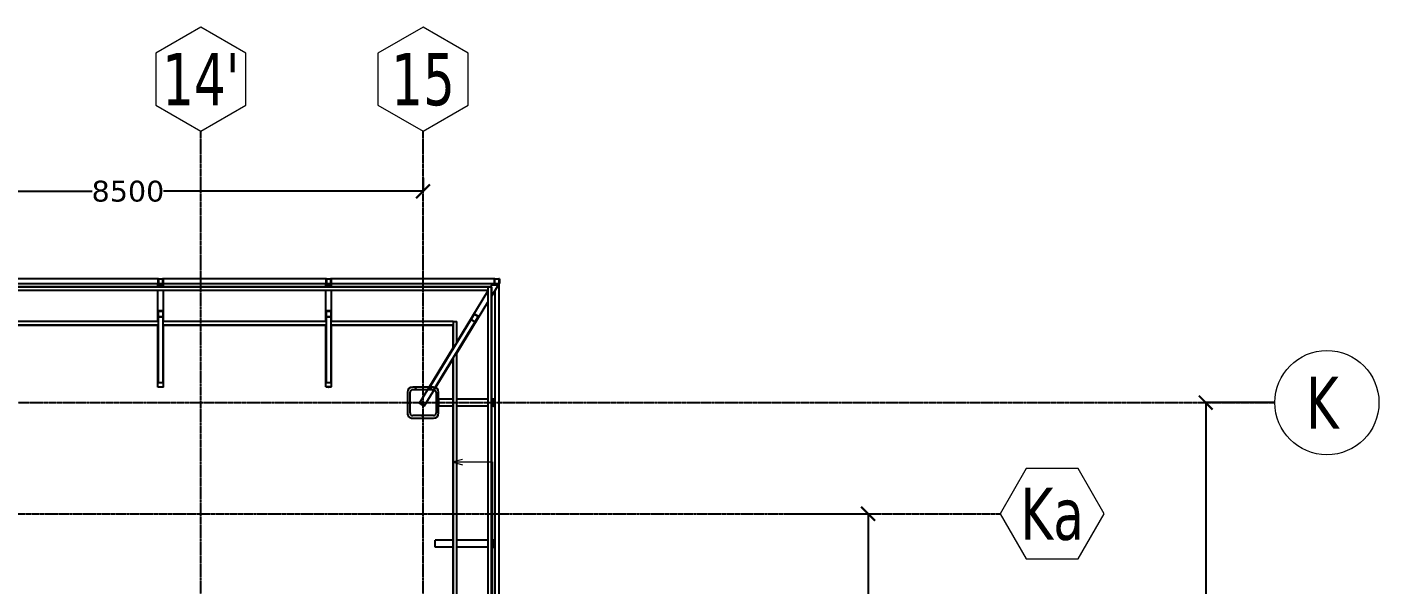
# Model space of a CAD drawing. Header units: millimetres. Extents: x -13767 to 81767, y -11242 to 31862.
# Drawn here: x 62297 to 81767, y 22875 to 30907 of the extents above; entities that cross this region are included whole.
import ezdxf
from ezdxf.enums import TextEntityAlignment as Align

# ---------------------------------------------------------------- set-up
doc = ezdxf.new("R2010")
doc.units = ezdxf.units.MM
doc.header["$LTSCALE"] = 0.95
doc.linetypes.add('DXK_LINE_DOT3', pattern=[5.9187, 2.979, -0.9799, 0.9799, -0.9799])
for name, color, linetype, lineweight in [('0-1', 250, 'Continuous', 5), ('E_B_PLACA-1', 10, 'Continuous', 25), ('E_B_PLACA-2', 31, 'Continuous', 25), ('E_COLUMNAS-1', 31, 'Continuous', 25), ('E_COLUMNAS-2', 1, 'Continuous', 25), ('E_COLUMNAS-4', 1, 'Continuous', 35), ('E_TEXTO-4', 14, 'Continuous', 9), ('E_VIGAS-1', 6, 'Continuous', 25), ('E_VIGAS-2', 10, 'Continuous', 25), ('HCB_EJES', 1, 'DXK_LINE_DOT3', 9), ('S-COLS-HDLN-2', 1, 'Continuous', 9)]:
    doc.layers.add(name, color=color, linetype=linetype, lineweight=lineweight)
for name, color, linetype in [('COTAS', 8, 'Continuous'), ('HCB-EJES', 1, 'Continuous'), ('HCB-ROTULOS', 2, 'Continuous')]:
    doc.layers.add(name, color=color, linetype=linetype)
doc.styles.add('VERDANA', font='verdana.ttf')
doc.dimstyles.new('1.125', dxfattribs={"dimscale": 0, "dimtxt": 300, "dimasz": 200, "dimexe": 4, "dimexo": 4, "dimgap": 15, "dimtad": 0, "dimdec": 0, "dimzin": 4, "dimdsep": 46, "dimtxsty": 'VERDANA', "dimblk": 'ARCHTICK', "dimcen": -10, "dimclrd": 256, "dimclrt": 3, "dimadec": 0, "dimazin": 0, "dimtfac": 1, "dimtdec": 0, "dimtmove": 2, "dimatfit": 0, "dimldrblk": 'OBLIQUE', "dimfxl": 0.05, "dimtolj": 1, "dimtzin": 0, "dimarcsym": 0})

# ---------------------------------------------------------------- blocks, each defined once
blk = doc.blocks.new('EST_SFM_VIGA-METALICA-SECCION-C - EST_SFM_VIGA-METALICA-UPN160-1558583-_26_00m_N_E_-NIVEL-7 DOC')
at = {"layer": 'E_VIGAS-1'}
for p, q in [((30.113, 0.018), (-30.274, 0.018)), ((32.533, 0.018), (30.171, 0.018)), ((34.956, 0.018), (32.591, 0.018)), ((35.021, 0.018), (35.014, 0.018)), ((35.021, 0.018), (35.021, -0.047)), ((-30.269, -0.047), (30.107, -0.047)), ((30.109, -0.047), (30.175, -0.047)), ((30.176, -0.047), (32.527, -0.047)), ((32.529, -0.047), (32.595, -0.047)), ((32.596, -0.047), (34.951, -0.047)), ((34.952, -0.047), (35.018, -0.047))]:
    blk.add_line(p, q, dxfattribs=at)
blk = doc.blocks.new('EST_SFM_VIGA-METALICA-SECCION-C - EST_SFM_VIGA-METALICA-UPN100-1529792-_26_00m_N_E_-NIVEL-7 DOC')
at = {"layer": 'E_VIGAS-2'}
for p, q in [((-13.568, -0.018), (-13.568, 0.032)), ((-13.263, 0.032), (-13.567, 0.032)), ((13.831, 0.032), (-13.129, 0.032)), ((-13.568, -0.018), (-13.181, -0.018)), ((-13.047, -0.018), (13.749, -0.018))]:
    blk.add_line(p, q, dxfattribs=at)
blk = doc.blocks.new('EST_SFM_VIGA-METALICA-SECCION-C - EST_SFM_VIGA-METALICA-UPN100-1530878-_26_00m_N_E_-NIVEL-7 DOC')
at = {"layer": 'E_VIGAS-2'}
for p, q in [((-14.294, -0.032), (-14.294, 0.018)), ((14.54, 0.018), (-14.294, 0.018)), ((-14.294, -0.032), (14.54, -0.032))]:
    blk.add_line(p, q, dxfattribs=at)
blk = doc.blocks.new('EST_SFM_VIGA-METALICA-SECCION-C - EST_SFM_VIGA-METALICA-UPN160-1529890-_26_00m_N_E_-NIVEL-7 DOC')
at = {"layer": 'E_VIGAS-1'}
for p, q in [((14.442, 0.018), (-14.49, 0.018)), ((-14.49, -0.047), (-14.49, 0.016)), ((-14.49, -0.047), (-14.487, -0.047)), ((-14.485, -0.047), (-14.47, -0.047)), ((-14.382, -0.047), (14.437, -0.047))]:
    blk.add_line(p, q, dxfattribs=at)
blk = doc.blocks.new('EST_SFM_VIGA-METALICA-SECCION-C - EST_SFM_VIGA-METALICA-UPN100-1526554-_26_00m_N_E_-NIVEL-7 DOC')
at = {"layer": 'E_VIGAS-2'}
for p, q in [((34.942, 0.018), (-34.929, 0.018)), ((34.942, 0.018), (34.942, -0.032)), ((-34.929, -0.032), (34.942, -0.032))]:
    blk.add_line(p, q, dxfattribs=at)
blk = doc.blocks.new('EST_SFM_VIGA-METALICA-SECCION-C - EST_SFM_VIGA-METALICA-UPN100-1526616-_26_00m_N_E_-NIVEL-7 DOC')
at = {"layer": 'E_VIGAS-2'}
for p, q in [((29.794, 0.032), (-30.582, 0.032)), ((32.214, 0.032), (29.863, 0.032)), ((34.044, 0.032), (32.283, 0.032)), ((34.044, 0.032), (34.044, -0.018)), ((-30.582, -0.018), (29.794, -0.018)), ((29.863, -0.018), (32.214, -0.018)), ((32.283, -0.018), (34.044, -0.018))]:
    blk.add_line(p, q, dxfattribs=at)
blk = doc.blocks.new('EST_SCM_COLUMNA-METALICA-SECCION-CUADRADA - EST_SCM_COLUMNA-TUBULAR-CUADRADA_PTEØ_70x70 e_3mm-1610053-_26_00m_N_E_-NIVEL-7 DOC')
at = {"layer": 'E_COLUMNAS-1'}
for p, q in [((-0.035, -0.029), (-0.035, 0.029)), ((-0.032, 0.029), (-0.032, -0.029)), ((-0.029, 0.035), (0.029, 0.035)), ((0.029, 0.032), (-0.029, 0.032)), ((0.032, -0.029), (0.032, 0.029)), ((0.035, 0.029), (0.035, -0.029)), ((-0.029, -0.032), (0.029, -0.032)), ((0.029, -0.035), (-0.029, -0.035))]:
    blk.add_line(p, q, dxfattribs=at)
for centre, radius, start, end in [((-0.029, 0.029), 0.006, 90, 180), ((-0.029, 0.029), 0.006, 90, 180), ((-0.029, 0.029), 0.003, 90, 180), ((-0.029, 0.029), 0.003, 90, 180), ((0.029, 0.029), 0.006, 0, 90), ((0.029, 0.029), 0.006, 0, 90), ((0.029, 0.029), 0.003, 0, 90), ((0.029, 0.029), 0.003, 0, 90), ((-0.029, -0.029), 0.006, 180, 270), ((-0.029, -0.029), 0.006, 180, 270), ((-0.029, -0.029), 0.003, 180, 270), ((-0.029, -0.029), 0.003, 180, 270), ((0.029, -0.029), 0.003, 270, 360), ((0.029, -0.029), 0.006, 270, 0), ((0.029, -0.029), 0.006, 270, 0), ((0.029, -0.029), 0.003, 270, 0)]:
    blk.add_arc(centre, radius, start, end, dxfattribs=at)
blk = doc.blocks.new('DCTIB_CNI_EST_MOD-1A-FAC_0001_rvt-1-_26_00m_N_E_-NIVEL-7 DOC')
at = {"layer": 'E_B_PLACA-1'}
for p, q in [((-75.147, 167.83), (-5.177, 167.83)), ((-5.177, 167.83), (-5.177, 138.995)), ((-9.976, 167.28), (-70.353, 167.28)), ((-7.556, 167.28), (-9.908, 167.28)), ((-5.727, 167.28), (-7.488, 167.28)), ((-5.727, 166.944), (-5.727, 167.28)), ((-5.727, 140.014), (-5.727, 166.811))]:
    blk.add_line(p, q, dxfattribs=at)
at = {"layer": 'E_B_PLACA-2'}
for p, q in [((-5.177, 167.83), (-75.147, 167.83)), ((-5.177, 138.995), (-5.177, 167.83)), ((-70.353, 167.28), (-9.976, 167.28)), ((-9.908, 167.28), (-7.556, 167.28)), ((-7.488, 167.28), (-5.727, 167.28)), ((-5.727, 167.28), (-5.727, 166.944)), ((-5.727, 166.811), (-5.727, 140.014))]:
    blk.add_line(p, q, dxfattribs=at)
at = {"layer": 'E_VIGAS-1'}
for p, q in [((-9.983, 167.859), (-9.955, 167.859)), ((-9.983, 167.858), (-9.983, 167.859)), ((-9.983, 167.858), (-9.901, 167.858)), ((-9.901, 167.858), (-9.983, 167.858)), ((-9.983, 167.83), (-9.983, 167.858)), ((-9.945, 167.876), (-9.945, 167.878)), ((-9.945, 167.864), (-9.945, 167.873)), ((-9.945, 167.859), (-9.945, 167.864)), ((-9.94, 167.878), (-9.94, 167.876)), ((-9.94, 167.873), (-9.94, 167.864)), ((-9.94, 167.864), (-9.94, 167.859)), ((-9.929, 167.859), (-9.901, 167.859)), ((-9.901, 167.859), (-9.901, 167.858)), ((-9.901, 167.83), (-9.901, 167.858)), ((-7.535, 167.859), (-7.563, 167.859)), ((-7.563, 167.859), (-7.535, 167.859)), ((-7.563, 167.858), (-7.563, 167.859)), ((-7.563, 167.858), (-7.481, 167.858)), ((-7.481, 167.858), (-7.563, 167.858)), ((-7.563, 167.83), (-7.563, 167.858)), ((-7.525, 167.876), (-7.525, 167.878)), ((-7.525, 167.864), (-7.525, 167.873)), ((-7.525, 167.859), (-7.525, 167.864)), ((-7.52, 167.878), (-7.52, 167.876)), ((-7.52, 167.873), (-7.52, 167.864)), ((-7.52, 167.864), (-7.52, 167.859)), ((-7.509, 167.859), (-7.481, 167.859)), ((-7.481, 167.859), (-7.509, 167.859)), ((-7.481, 167.859), (-7.481, 167.858)), ((-7.481, 167.83), (-7.481, 167.858)), ((-5.188, 167.83), (-5.171, 167.858)), ((-5.177, 167.692), (-5.075, 167.858)), ((-5.171, 167.858), (-5.075, 167.858)), ((-9.977, 167.478), (-9.977, 167.4)), ((-9.976, 167.478), (-9.976, 167.47)), ((-9.976, 167.4), (-9.976, 167.478)), ((-9.91, 167.482), (-9.974, 167.482)), ((-9.974, 167.48), (-9.91, 167.48)), ((-9.909, 167.47), (-9.909, 167.478)), ((-9.909, 167.478), (-9.909, 167.4)), ((-9.907, 167.4), (-9.907, 167.478)), ((-7.557, 167.478), (-7.557, 167.4)), ((-7.556, 167.478), (-7.556, 167.47)), ((-7.556, 167.4), (-7.556, 167.478)), ((-7.49, 167.482), (-7.554, 167.482)), ((-7.554, 167.48), (-7.49, 167.48)), ((-7.489, 167.47), (-7.489, 167.478)), ((-7.489, 167.478), (-7.489, 167.4)), ((-7.487, 167.4), (-7.487, 167.478)), ((-9.983, 166.384), (-9.983, 167.28)), ((-9.977, 167.4), (-9.977, 166.455)), ((-9.976, 167.4), (-9.976, 167.397)), ((-9.91, 167.398), (-9.974, 167.398)), ((-9.974, 167.396), (-9.91, 167.396)), ((-9.909, 167.397), (-9.909, 167.4)), ((-9.907, 166.455), (-9.907, 167.4)), ((-9.901, 166.384), (-9.901, 167.28)), ((-7.563, 166.388), (-7.563, 167.28)), ((-7.557, 167.4), (-7.557, 166.458)), ((-7.556, 167.4), (-7.556, 167.397)), ((-7.49, 167.398), (-7.554, 167.398)), ((-7.554, 167.396), (-7.49, 167.396)), ((-7.489, 167.397), (-7.489, 167.4)), ((-7.487, 166.458), (-7.487, 167.4)), ((-7.481, 166.388), (-7.481, 167.28)), ((-5.471, 167.365), (-6.071, 166.379)), ((-6.012, 166.342), (-5.411, 167.328)), ((-5.427, 167.437), (-5.471, 167.365)), ((-5.469, 167.364), (-5.471, 167.361)), ((-5.47, 167.36), (-5.415, 167.327)), ((-5.469, 167.364), (-5.426, 167.436)), ((-5.414, 167.328), (-5.469, 167.362)), ((-5.426, 167.436), (-5.43, 167.429)), ((-5.423, 167.437), (-5.369, 167.404)), ((-5.368, 167.405), (-5.422, 167.438)), ((-5.414, 167.326), (-5.412, 167.329)), ((-5.368, 167.401), (-5.412, 167.329)), ((-5.411, 167.328), (-5.367, 167.4)), ((-5.373, 167.394), (-5.368, 167.401)), ((-6.214, 166.156), (-5.727, 166.951)), ((-6.144, 166.113), (-5.727, 166.794)), ((-9.901, 166.384), (-9.983, 166.384)), ((-9.974, 166.452), (-9.91, 166.452)), ((-7.481, 166.388), (-7.563, 166.388)), ((-7.535, 166.387), (-7.563, 166.387)), ((-7.554, 166.454), (-7.49, 166.454)), ((-7.525, 166.388), (-7.525, 166.388)), ((-7.525, 166.387), (-7.52, 166.387)), ((-7.52, 166.388), (-7.52, 166.388)), ((-7.481, 166.387), (-7.509, 166.387)), ((-6.071, 166.374), (-6.016, 166.34)), ((-6.144, 166.113), (-6.214, 166.156)), ((-6.191, 166.141), (-6.214, 166.155)), ((-6.182, 166.136), (-6.177, 166.133)), ((-6.181, 166.136), (-6.182, 166.135)), ((-6.177, 166.133), (-6.177, 166.133)), ((-6.145, 166.113), (-6.168, 166.127)), ((-5.934, 166.17), (-5.934, 166.155)), ((-5.933, 166.112), (-5.933, 166.212)), ((-5.933, 166.175), (-5.933, 166.212)), ((-5.727, 166.212), (-5.933, 166.212)), ((-5.933, 166.165), (-5.933, 166.165)), ((-5.933, 166.16), (-5.933, 166.16)), ((-5.933, 166.112), (-5.933, 166.15)), ((-5.727, 166.112), (-5.933, 166.112)), ((-5.149, 166.212), (-5.177, 166.212)), ((-5.149, 166.112), (-5.177, 166.112)), ((-5.149, 166.212), (-5.149, 166.112)), ((-5.149, 166.112), (-5.149, 166.212)), ((-5.149, 166.212), (-5.148, 166.212)), ((-5.148, 166.112), (-5.149, 166.112)), ((-5.148, 166.212), (-5.148, 166.175)), ((-5.129, 166.212), (-5.148, 166.212)), ((-5.148, 166.165), (-5.143, 166.165)), ((-5.143, 166.165), (-5.148, 166.165)), ((-5.148, 166.165), (-5.143, 166.165)), ((-5.143, 166.16), (-5.148, 166.16)), ((-5.143, 166.16), (-5.148, 166.16)), ((-5.148, 166.16), (-5.143, 166.16)), ((-5.148, 166.15), (-5.148, 166.112)), ((-5.148, 166.112), (-5.129, 166.112)), ((-5.143, 166.165), (-5.129, 166.165)), ((-5.129, 166.16), (-5.143, 166.16)), ((-5.987, 164.082), (-5.987, 164.182)), ((-5.727, 164.182), (-5.987, 164.182)), ((-5.149, 164.182), (-5.177, 164.182)), ((-5.149, 164.182), (-5.149, 164.082)), ((-5.149, 164.082), (-5.149, 164.182)), ((-5.149, 164.182), (-5.148, 164.182)), ((-5.148, 164.182), (-5.148, 164.145)), ((-5.129, 164.182), (-5.148, 164.182)), ((-5.148, 164.135), (-5.143, 164.135)), ((-5.143, 164.135), (-5.148, 164.135)), ((-5.148, 164.135), (-5.143, 164.135)), ((-5.143, 164.135), (-5.129, 164.135)), ((-5.727, 164.082), (-5.987, 164.082)), ((-5.149, 164.082), (-5.177, 164.082)), ((-5.148, 164.082), (-5.149, 164.082)), ((-5.143, 164.13), (-5.148, 164.13)), ((-5.143, 164.13), (-5.148, 164.13)), ((-5.148, 164.13), (-5.143, 164.13)), ((-5.148, 164.12), (-5.148, 164.082)), ((-5.148, 164.082), (-5.129, 164.082)), ((-5.129, 164.13), (-5.143, 164.13))]:
    blk.add_line(p, q, dxfattribs=at)
at = {"layer": 'E_VIGAS-1', "flags": 128}
for points in [[(-5.171, 167.858), (-5.171, 167.858), (-5.17, 167.859)], [(-5.075, 167.858), (-5.123, 167.858), (-5.171, 167.858)], [(-5.138, 167.859), (-5.154, 167.859), (-5.17, 167.859)], [(-5.17, 167.859), (-5.154, 167.859), (-5.138, 167.859)], [(-9.974, 167.482), (-9.975, 167.481), (-9.975, 167.481), (-9.976, 167.481), (-9.976, 167.48), (-9.977, 167.479), (-9.977, 167.479), (-9.977, 167.478)], [(-9.976, 167.478), (-9.976, 167.478), (-9.975, 167.479), (-9.975, 167.479), (-9.975, 167.479), (-9.975, 167.48), (-9.974, 167.48), (-9.974, 167.48)], [(-9.907, 167.478), (-9.907, 167.479), (-9.907, 167.479), (-9.908, 167.48), (-9.908, 167.481), (-9.909, 167.481), (-9.909, 167.481), (-9.91, 167.482)], [(-9.91, 167.48), (-9.91, 167.48), (-9.909, 167.48), (-9.909, 167.479), (-9.909, 167.479), (-9.909, 167.479), (-9.909, 167.478), (-9.909, 167.478)], [(-7.554, 167.482), (-7.555, 167.481), (-7.555, 167.481), (-7.556, 167.481), (-7.556, 167.48), (-7.557, 167.479), (-7.557, 167.479), (-7.557, 167.478)], [(-7.556, 167.478), (-7.556, 167.478), (-7.555, 167.479), (-7.555, 167.479), (-7.555, 167.479), (-7.555, 167.48), (-7.554, 167.48), (-7.554, 167.48)], [(-7.487, 167.478), (-7.487, 167.479), (-7.487, 167.479), (-7.488, 167.48), (-7.488, 167.481), (-7.489, 167.481), (-7.489, 167.481), (-7.49, 167.482)], [(-7.49, 167.48), (-7.49, 167.48), (-7.489, 167.48), (-7.489, 167.479), (-7.489, 167.479), (-7.489, 167.479), (-7.489, 167.478), (-7.489, 167.478)], [(-9.977, 167.4), (-9.977, 167.399), (-9.977, 167.398), (-9.976, 167.398), (-9.976, 167.397), (-9.975, 167.397), (-9.975, 167.396), (-9.974, 167.396)], [(-9.974, 167.398), (-9.974, 167.398), (-9.975, 167.398), (-9.975, 167.398), (-9.975, 167.399), (-9.975, 167.399), (-9.976, 167.399), (-9.976, 167.4)], [(-9.91, 167.396), (-9.909, 167.396), (-9.909, 167.397), (-9.908, 167.397), (-9.908, 167.398), (-9.907, 167.398), (-9.907, 167.399), (-9.907, 167.4)], [(-9.909, 167.4), (-9.909, 167.399), (-9.909, 167.399), (-9.909, 167.399), (-9.909, 167.398), (-9.909, 167.398), (-9.91, 167.398), (-9.91, 167.398)], [(-7.557, 167.4), (-7.557, 167.399), (-7.557, 167.398), (-7.556, 167.398), (-7.556, 167.397), (-7.555, 167.397), (-7.555, 167.396), (-7.554, 167.396)], [(-7.554, 167.398), (-7.554, 167.398), (-7.555, 167.398), (-7.555, 167.398), (-7.555, 167.399), (-7.555, 167.399), (-7.556, 167.399), (-7.556, 167.4)], [(-7.49, 167.396), (-7.489, 167.396), (-7.489, 167.397), (-7.488, 167.397), (-7.488, 167.398), (-7.487, 167.398), (-7.487, 167.399), (-7.487, 167.4)], [(-7.489, 167.4), (-7.489, 167.399), (-7.489, 167.399), (-7.489, 167.399), (-7.489, 167.398), (-7.489, 167.398), (-7.49, 167.398), (-7.49, 167.398)], [(-5.471, 167.365), (-5.471, 167.364), (-5.471, 167.363), (-5.471, 167.362), (-5.471, 167.362), (-5.471, 167.361), (-5.471, 167.36), (-5.47, 167.36)], [(-5.469, 167.362), (-5.469, 167.362), (-5.47, 167.362), (-5.47, 167.362), (-5.47, 167.363), (-5.47, 167.363), (-5.47, 167.364), (-5.469, 167.364)], [(-5.422, 167.438), (-5.423, 167.439), (-5.423, 167.439), (-5.424, 167.439), (-5.425, 167.438), (-5.426, 167.438), (-5.426, 167.437), (-5.427, 167.437)], [(-5.426, 167.436), (-5.425, 167.436), (-5.425, 167.437), (-5.425, 167.437), (-5.424, 167.437), (-5.424, 167.437), (-5.424, 167.437), (-5.423, 167.437), (-5.423, 167.437)], [(-5.415, 167.327), (-5.415, 167.326), (-5.414, 167.326), (-5.413, 167.326), (-5.413, 167.327), (-5.412, 167.327), (-5.411, 167.328), (-5.411, 167.328)], [(-5.412, 167.329), (-5.412, 167.329), (-5.413, 167.329), (-5.413, 167.328), (-5.413, 167.328), (-5.414, 167.328), (-5.414, 167.328), (-5.414, 167.328)], [(-5.369, 167.404), (-5.368, 167.403), (-5.368, 167.403), (-5.368, 167.403), (-5.368, 167.402), (-5.368, 167.402), (-5.368, 167.401), (-5.368, 167.401)], [(-5.367, 167.4), (-5.367, 167.401), (-5.366, 167.402), (-5.366, 167.403), (-5.366, 167.404), (-5.367, 167.404), (-5.367, 167.405), (-5.368, 167.405)], [(-9.974, 166.452), (-9.975, 166.452), (-9.975, 166.452), (-9.976, 166.452), (-9.976, 166.453), (-9.977, 166.454), (-9.977, 166.454), (-9.977, 166.455)], [(-9.907, 166.455), (-9.907, 166.454), (-9.907, 166.454), (-9.908, 166.453), (-9.908, 166.452), (-9.909, 166.452), (-9.909, 166.452), (-9.91, 166.452)], [(-7.554, 166.454), (-7.555, 166.454), (-7.555, 166.454), (-7.556, 166.455), (-7.556, 166.455), (-7.557, 166.456), (-7.557, 166.457), (-7.557, 166.458)], [(-7.487, 166.458), (-7.487, 166.457), (-7.487, 166.456), (-7.488, 166.455), (-7.488, 166.455), (-7.489, 166.454), (-7.489, 166.454), (-7.49, 166.454)], [(-6.071, 166.374), (-6.071, 166.374), (-6.072, 166.375), (-6.072, 166.375), (-6.072, 166.376), (-6.072, 166.377), (-6.072, 166.378), (-6.071, 166.379)], [(-6.012, 166.342), (-6.012, 166.341), (-6.013, 166.341), (-6.013, 166.34), (-6.014, 166.34), (-6.015, 166.34), (-6.016, 166.34), (-6.016, 166.34)]]:
    blk.add_lwpolyline(points, dxfattribs=at)
at = {"layer": 'E_VIGAS-1'}
for centre, major_axis, ratio, start_param, end_param in [((-7.535, 166.388), (0.0107, 0), 0.002301, 4.712389, 6.283185), ((-7.535, 166.388), (-0.0107, 0), 0.002301, 3.926991, 4.45059), ((-7.535, 166.388), (0.0107, 0), 0.002301, 0, 0.261799), ((-7.509, 166.388), (0.0107, 0), 0.002301, 3.141593, 4.712389), ((-7.509, 166.388), (0.0107, 0), 0.002301, 2.879793, 3.141593), ((-7.509, 166.388), (0.0107, 0), 0.002301, 1.832596, 2.356194), ((-6.191, 166.141), (-0.00912, 0.00559), 0.002419, 1.570796, 3.141593), ((-6.191, 166.141), (-0.00912, 0.00559), 0.002419, 3.926991, 4.45059), ((-6.191, 166.141), (-0.00912, 0.00559), 0.002419, 3.141593, 3.403392), ((-6.168, 166.127), (-0.00912, 0.00559), 0.002419, 0, 1.570796), ((-6.168, 166.127), (-0.00912, 0.00559), 0.002419, 6.021386, 6.283185), ((-6.168, 166.127), (-0.00912, 0.00559), 0.002419, 4.974188, 5.497787), ((-5.933, 166.175), (0, 0.0098), 0.004628, 3.141593, 4.712389), ((-5.933, 166.175), (0, 0.0098), 0.004628, 1.570796, 3.141593), ((-5.933, 166.15), (0, 0.0098), 0.004628, 0, 1.570796), ((-5.933, 166.15), (0, 0.0098), 0.004628, 4.712389, 6.283185)]:
    blk.add_ellipse(centre, major_axis=major_axis, ratio=ratio, start_param=start_param, end_param=end_param, dxfattribs=at)
for points, knots in [([(-9.945, 167.864), (-9.945, 167.863), (-9.945, 167.862), (-9.947, 167.86), (-9.948, 167.86), (-9.95, 167.859), (-9.951, 167.859), (-9.952, 167.859), (-9.954, 167.859), (-9.955, 167.859)], [0, 0, 0, 0, 0.285714, 0.428571, 0.571429, 0.678571, 0.732143, 0.785714, 1, 1, 1, 1]), ([(-9.955, 167.859), (-9.954, 167.859), (-9.953, 167.859), (-9.95, 167.859), (-9.948, 167.86), (-9.946, 167.86), (-9.945, 167.862), (-9.945, 167.863), (-9.945, 167.864)], [0, 0, 0, 0, 0.142857, 0.285714, 0.428571, 0.571429, 0.785714, 1, 1, 1, 1]), ([(-9.94, 167.864), (-9.94, 167.863), (-9.939, 167.862), (-9.938, 167.86), (-9.936, 167.86), (-9.935, 167.859), (-9.934, 167.859), (-9.932, 167.859), (-9.93, 167.859), (-9.929, 167.859)], [0, 0, 0, 0, 0.285714, 0.428571, 0.571429, 0.678571, 0.732143, 0.785714, 1, 1, 1, 1]), ([(-9.929, 167.859), (-9.93, 167.859), (-9.931, 167.859), (-9.934, 167.859), (-9.936, 167.86), (-9.938, 167.86), (-9.939, 167.862), (-9.94, 167.863), (-9.94, 167.864)], [0, 0, 0, 0, 0.142857, 0.285714, 0.428571, 0.571429, 0.785714, 1, 1, 1, 1]), ([(-7.525, 167.864), (-7.525, 167.863), (-7.525, 167.862), (-7.527, 167.86), (-7.528, 167.86), (-7.53, 167.859), (-7.531, 167.859), (-7.532, 167.859), (-7.534, 167.859), (-7.535, 167.859)], [0, 0, 0, 0, 0.285714, 0.428571, 0.571429, 0.678571, 0.732143, 0.785714, 1, 1, 1, 1]), ([(-7.535, 167.859), (-7.534, 167.859), (-7.533, 167.859), (-7.53, 167.859), (-7.528, 167.86), (-7.526, 167.86), (-7.525, 167.862), (-7.525, 167.863), (-7.525, 167.864)], [0, 0, 0, 0, 0.142857, 0.285714, 0.428571, 0.571429, 0.785714, 1, 1, 1, 1]), ([(-7.52, 167.864), (-7.52, 167.863), (-7.519, 167.861), (-7.518, 167.86), (-7.516, 167.86), (-7.515, 167.859), (-7.514, 167.859), (-7.512, 167.859), (-7.51, 167.859), (-7.509, 167.859)], [0, 0, 0, 0, 0.285714, 0.428571, 0.571429, 0.678571, 0.732143, 0.785714, 1, 1, 1, 1]), ([(-7.509, 167.859), (-7.51, 167.859), (-7.511, 167.859), (-7.514, 167.859), (-7.516, 167.86), (-7.518, 167.86), (-7.519, 167.862), (-7.52, 167.863), (-7.52, 167.864)], [0, 0, 0, 0, 0.142857, 0.285714, 0.428571, 0.571429, 0.785714, 1, 1, 1, 1]), ([(-5.148, 166.175), (-5.148, 166.174), (-5.148, 166.173), (-5.147, 166.17), (-5.147, 166.169), (-5.146, 166.167), (-5.145, 166.165), (-5.144, 166.165), (-5.143, 166.165)], [0, 0, 0, 0, 0.142857, 0.285714, 0.428571, 0.571429, 0.785714, 1, 1, 1, 1]), ([(-5.143, 166.16), (-5.143, 166.16), (-5.144, 166.159), (-5.145, 166.159), (-5.146, 166.158), (-5.147, 166.156), (-5.147, 166.155), (-5.147, 166.154), (-5.148, 166.152), (-5.148, 166.151), (-5.148, 166.15)], [0, 0, 0, 0, 0.142857, 0.285714, 0.428571, 0.571429, 0.678571, 0.732143, 0.785714, 1, 1, 1, 1]), ([(-5.148, 164.145), (-5.148, 164.144), (-5.148, 164.143), (-5.147, 164.14), (-5.147, 164.139), (-5.146, 164.137), (-5.145, 164.136), (-5.143, 164.135), (-5.143, 164.135)], [0, 0, 0, 0, 0.142857, 0.285714, 0.428571, 0.571429, 0.785714, 1, 1, 1, 1]), ([(-5.143, 164.13), (-5.143, 164.13), (-5.144, 164.13), (-5.145, 164.129), (-5.146, 164.128), (-5.147, 164.126), (-5.147, 164.125), (-5.147, 164.124), (-5.148, 164.122), (-5.148, 164.121), (-5.148, 164.12)], [0, 0, 0, 0, 0.142857, 0.285714, 0.428571, 0.571429, 0.678571, 0.732143, 0.785714, 1, 1, 1, 1])]:
    blk.add_open_spline(points, degree=3, knots=knots, dxfattribs=at)
for points in [[(-5.129, 167.86), (-5.13, 167.859), (-5.133, 167.859), (-5.136, 167.859), (-5.138, 167.859)], [(-5.138, 167.859), (-5.137, 167.859), (-5.135, 167.859), (-5.132, 167.859), (-5.13, 167.859), (-5.129, 167.859)]]:
    blk.add_open_spline(points, degree=3, dxfattribs=at)
at = {"layer": 'E_VIGAS-2'}
for p, q in [((-9.983, 167.33), (-9.983, 167.78)), ((-9.901, 167.33), (-9.901, 167.78)), ((-7.563, 167.33), (-7.563, 167.78)), ((-7.481, 167.33), (-7.481, 167.78)), ((-5.677, 167.033), (-5.227, 167.767)), ((-5.677, 166.876), (-5.227, 167.61)), ((-5.227, 166.212), (-5.677, 166.212)), ((-5.227, 166.112), (-5.677, 166.112)), ((-5.227, 164.182), (-5.677, 164.182)), ((-5.227, 164.082), (-5.677, 164.082))]:
    blk.add_line(p, q, dxfattribs=at)
at = {"layer": 'E_COLUMNAS-1', "rotation": 180}
for p in [(-9.942, 167.908), (-7.522, 167.908), (-5.099, 167.908)]:
    blk.add_blockref('EST_SCM_COLUMNA-METALICA-SECCION-CUADRADA - EST_SCM_COLUMNA-TUBULAR-CUADRADA_PTEØ_70x70 e_3mm-1610053-_26_00m_N_E_-NIVEL-7 DOC', p, dxfattribs=at)
at = {"layer": 'E_VIGAS-1'}
for name, p in [('EST_SFM_VIGA-METALICA-SECCION-C - EST_SFM_VIGA-METALICA-UPN160-1558583-_26_00m_N_E_-NIVEL-7 DOC', (-40.084, 167.925)), ('EST_SFM_VIGA-METALICA-SECCION-C - EST_SFM_VIGA-METALICA-UPN100-1526554-_26_00m_N_E_-NIVEL-7 DOC', (-40.169, 167.812)), ('EST_SFM_VIGA-METALICA-SECCION-C - EST_SFM_VIGA-METALICA-UPN100-1526616-_26_00m_N_E_-NIVEL-7 DOC', (-39.77, 167.298))]:
    blk.add_blockref(name, p, dxfattribs=at)
for name, p, rotation in [('EST_SFM_VIGA-METALICA-SECCION-C - EST_SFM_VIGA-METALICA-UPN160-1529890-_26_00m_N_E_-NIVEL-7 DOC', (-5.082, 153.388), 269.9999999999999), ('EST_SFM_VIGA-METALICA-SECCION-C - EST_SFM_VIGA-METALICA-UPN100-1530878-_26_00m_N_E_-NIVEL-7 DOC', (-5.195, 153.535), 270), ('EST_SFM_VIGA-METALICA-SECCION-C - EST_SFM_VIGA-METALICA-UPN100-1529792-_26_00m_N_E_-NIVEL-7 DOC', (-5.709, 153.763), 270.0000000000001)]:
    blk.add_blockref(name, p, dxfattribs=dict(at, rotation=rotation))
blk = doc.blocks.new('EST_SCM_COLUMNA-METALICA-SECCION-CUADRADA - EST_SCM_COLUMNA-TUBULAR-CUADRADA_ARMADA_450X450X38-V17-_26_00m_N_E_-NIVEL-7 DOC')
at = {"layer": 'S-COLS-HDLN-2'}
h = blk.add_hatch(dxfattribs=at)
h.set_pattern_fill('FP_18', color=256, style=0, pattern_type=2)
h.set_pattern_definition([(315, (-6.162, 166.162), (0.15909903, 0.15909903), [])])
h.paths.add_polyline_path([(-0.149, 0.225), (-0.178, 0.219), (-0.203, 0.203), (-0.219, 0.178), (-0.225, 0.149), (-0.225, -0.149), (-0.219, -0.178), (-0.203, -0.203), (-0.178, -0.219), (-0.149, -0.225), (0.149, -0.225), (0.178, -0.219), (0.203, -0.203), (0.219, -0.178), (0.225, -0.149), (0.225, 0.149), (0.219, 0.178), (0.203, 0.203), (0.178, 0.219), (0.149, 0.225), (-0.027, 0.225)])
h.paths.add_polyline_path([(-0.027, 0.187), (0.149, 0.187), (0.168, 0.182), (0.182, 0.168), (0.187, 0.149), (0.187, -0.149), (0.182, -0.168), (0.168, -0.182), (0.149, -0.187), (-0.149, -0.187), (-0.168, -0.182), (-0.182, -0.168), (-0.187, -0.149), (-0.187, 0.149), (-0.182, 0.168), (-0.168, 0.182), (-0.149, 0.187)])
at = {"layer": 'E_COLUMNAS-2'}
for p, q in [((0.149, 0.225), (-0.149, 0.225)), ((-0.225, 0.149), (-0.225, -0.149)), ((-0.187, -0.149), (-0.187, 0.149)), ((-0.149, 0.187), (0.149, 0.187)), ((0.187, 0.149), (0.187, -0.149)), ((0.225, -0.149), (0.225, 0.149)), ((0.149, -0.187), (-0.149, -0.187)), ((-0.149, -0.225), (0.149, -0.225))]:
    blk.add_line(p, q, dxfattribs=at)
for centre, radius, start, end in [((-0.149, 0.149), 0.076, 90, 180), ((0.149, 0.149), 0.076, 360, 90), ((-0.149, 0.149), 0.038, 90, 180), ((0.149, 0.149), 0.038, 0, 90), ((-0.149, -0.149), 0.076, 180, 270), ((-0.149, -0.149), 0.038, 180, 270), ((0.149, -0.149), 0.076, 270, 360), ((0.149, -0.149), 0.038, 270, 0)]:
    blk.add_arc(centre, radius, start, end, dxfattribs=at)
blk = doc.blocks.new('_ArchTick')
at = {"color": 0, "linetype": 'ByBlock', "const_width": 0.15}
blk.add_lwpolyline([(-0.5, -0.5), (0.5, 0.5)], dxfattribs=at)
blk = doc.blocks.new('*D79')
at = {"layer": 'COTAS', "color": 0, "lineweight": -2, "transparency": 16777216}
for p, q in [((73252, 23900), (74413, 23900)), ((73355, 17380), (74413, 17380))]:
    blk.add_line(p, q, dxfattribs=at)
at = {"layer": 'COTAS', "lineweight": -2, "transparency": 16777216}
for p, q in [((74409, 23900), (74409, 20811)), ((74409, 17380), (74409, 20469))]:
    blk.add_line(p, q, dxfattribs=at)
at = {"layer": 'Defpoints', "color": 0, "transparency": 16777216}
for p in [(73248, 23900), (74409, 23900), (73351, 17380)]:
    blk.add_point(p, dxfattribs=at)
at = {"layer": 'COTAS', "lineweight": -2, "transparency": 16777216, "xscale": 200, "yscale": 200, "zscale": 200}
for p, rotation in [((74409, 23900), 90), ((74409, 17380), 270)]:
    blk.add_blockref('_ArchTick', p, dxfattribs=dict(at, rotation=rotation))
at = {"layer": 'COTAS', "color": 3, "transparency": 16777216, "insert": (74409, 20640), "char_height": 300, "attachment_point": 5, "rotation": 0.1, "style": 'VERDANA'}
blk.add_mtext('\\A1;6520', dxfattribs=at)
blk = doc.blocks.new('_Oblique')
at = {"color": 0, "linetype": 'ByBlock', "lineweight": -2}
blk.add_line((-0.5, -0.5), (0.5, 0.5), dxfattribs=at)
blk = doc.blocks.new('*D99')
at = {"layer": 'COTAS', "color": 0, "lineweight": -2, "transparency": 16777216}
for p, q in [((80263, 25500), (79269, 25500)), ((80263, 17000), (79269, 17000))]:
    blk.add_line(p, q, dxfattribs=at)
at = {"layer": 'COTAS', "lineweight": -2, "transparency": 16777216}
for p, q in [((79273, 25500), (79273, 21422)), ((79273, 17000), (79273, 21078))]:
    blk.add_line(p, q, dxfattribs=at)
at = {"layer": 'Defpoints', "color": 0, "transparency": 16777216}
for p in [(79273, 25500), (80267, 25500), (80267, 17000)]:
    blk.add_point(p, dxfattribs=at)
at = {"layer": 'COTAS', "lineweight": -2, "transparency": 16777216, "xscale": 200, "yscale": 200, "zscale": 200}
for p, rotation in [((79273, 25500), 90), ((79273, 17000), 270)]:
    blk.add_blockref('_ArchTick', p, dxfattribs=dict(at, rotation=rotation))
at = {"layer": 'COTAS', "color": 3, "transparency": 16777216, "insert": (79273, 21250), "char_height": 300, "attachment_point": 5, "rotation": 0.1, "style": 'VERDANA'}
blk.add_mtext('\\A1;8500', dxfattribs=at)
blk = doc.blocks.new('*D119')
at = {"layer": 'COTAS', "color": 0, "lineweight": -2, "transparency": 16777216}
for p, q in [((59500, 28730), (59500, 28538)), ((68000, 28736), (68000, 28538))]:
    blk.add_line(p, q, dxfattribs=at)
at = {"layer": 'COTAS', "lineweight": -2, "transparency": 16777216}
for p, q in [((59500, 28542), (63236, 28542)), ((68000, 28542), (64264, 28542))]:
    blk.add_line(p, q, dxfattribs=at)
at = {"layer": 'Defpoints', "color": 0, "transparency": 16777216}
for p in [(59500, 28734), (68000, 28740), (68000, 28542)]:
    blk.add_point(p, dxfattribs=at)
at = {"layer": 'COTAS', "lineweight": -2, "transparency": 16777216, "xscale": 200, "yscale": 200, "zscale": 200, "rotation": 180}
blk.add_blockref('_ArchTick', (59500, 28542), dxfattribs=at)
at = {"layer": 'COTAS', "lineweight": -2, "transparency": 16777216, "xscale": 200, "yscale": 200, "zscale": 200}
blk.add_blockref('_ArchTick', (68000, 28542), dxfattribs=at)
at = {"layer": 'COTAS', "color": 3, "transparency": 16777216, "insert": (63750, 28542), "char_height": 300, "attachment_point": 5, "style": 'VERDANA'}
blk.add_mtext('\\A1;8500', dxfattribs=at)

msp = doc.modelspace()

# ---------------------------------------------------------------- linework, layer by layer
at = {"layer": 'E_TEXTO-4'}
for p, q in [((68420.7, 24646.5), (68570.7, 24686.7)), ((68420.7, 24646.5), (68570.7, 24606.3)), ((68420.7, 24646.5), (68999.5, 24646.5)), ((68999.5, 24646.5), (68999.5, 14403.5))]:
    msp.add_line(p, q, dxfattribs=at)
at = {"layer": 'HCB-EJES', "linetype": 'DXK_LINE_DOT3'}
for p, q in [((64799.9, -3906.8), (64799.9, 29407)), ((67999.9, -3906.8), (67999.9, 29407)), ((-12267.2, 25500), (80267.2, 25500)), ((-8311, 23900.1), (76311, 23900.1))]:
    msp.add_line(p, q, dxfattribs=at)
at = {"layer": 'HCB_EJES', "color": 40, "linetype": 'ByBlock', "true_color": 0xf8d731}
for points in [[(64150.4, 29782), (64799.9, 29407), (65449.5, 29782), (65449.5, 30532), (64799.9, 30907), (64150.4, 30532)], [(67350.4, 29782), (67999.9, 29407), (68649.5, 29782), (68649.5, 30532), (67999.9, 30907), (67350.4, 30532)], [(76686, 23250.6), (77436, 23250.6), (77811, 23900.1), (77436, 24549.6), (76686, 24549.6), (76311, 23900.1)]]:
    msp.add_lwpolyline(points, close=True, dxfattribs=at)
msp.add_circle((81017.2, 25500), 750, dxfattribs=at)

# ---------------------------------------------------------------- block references
at = {"layer": '0-1', "xscale": 999.9999999999933, "yscale": 999.9999999999933, "zscale": 999.9999999999933}
msp.add_blockref('DCTIB_CNI_EST_MOD-1A-FAC_0001_rvt-1-_26_00m_N_E_-NIVEL-7 DOC', (74162.1, -140662.4), dxfattribs=at)
at = {"layer": 'E_COLUMNAS-4', "xscale": 999.9999999999933, "yscale": 999.9999999999933, "zscale": 999.9999999999933, "rotation": 180}
msp.add_blockref('EST_SCM_COLUMNA-METALICA-SECCION-CUADRADA - EST_SCM_COLUMNA-TUBULAR-CUADRADA_ARMADA_450X450X38-V17-_26_00m_N_E_-NIVEL-7 DOC', (68000, 25500), dxfattribs=at)

# ---------------------------------------------------------------- texts
at = {"layer": 'HCB-ROTULOS', "color": 4, "style": 'VERDANA', "width": 0.7}
for s, p in [("14'", (64799.9, 30157)), ('15', (67999.9, 30157)), ('K', (80952.7, 25500)), ('Ka', (77061, 23900.1))]:
    msp.add_text(s, height=750, dxfattribs=at).set_placement(p, align=Align.MIDDLE_CENTER)

# ---------------------------------------------------------------- dimensions: what is measured, and where the dimension line sits
at = {"layer": 'COTAS'}
dim = msp.add_linear_dim(base=(68000, 28542.4), p1=(59500, 28733.8), p2=(68000, 28739.8), dimstyle='1.125', override={"dimscale": 1}, dxfattribs=at)
dim.commit()
dim.dimension.update_dxf_attribs({"geometry": '*D119', "text_midpoint": (63750, 28542.4)})
for base, p1, p2, picture, middle in [((79273.3, 25500), (80267.2, 17000), (80267.2, 25500), '*D99', (79273.3, 21250)), ((74408.8, 23900.1), (73350.8, 17380), (73248, 23900.1), '*D79', (74408.8, 20640.1))]:
    dim = msp.add_linear_dim(base=base, p1=p1, p2=p2, angle=270, dimstyle='1.125', override={"dimscale": 1}, dxfattribs=at)
    dim.commit()
    dim.dimension.update_dxf_attribs({"geometry": picture, "text_midpoint": middle, "text_rotation": 0.1})

doc.saveas('drawing.dxf')
